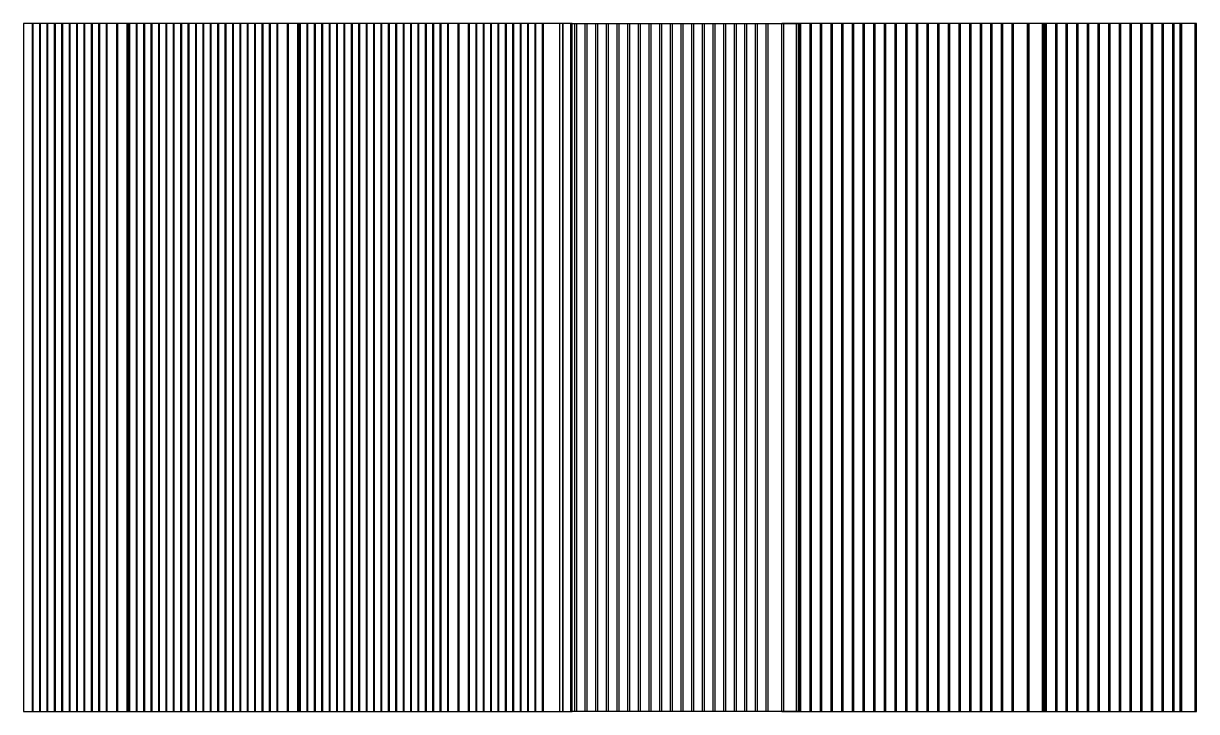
# Model space of a CAD drawing. Header units: millimetres. Extents: x 3774 to 718460, y -768339 to 192544.
# Drawn here: x 315795 to 322958, y -760193 to -755993 of the extents above; entities that cross this region are included whole.
import ezdxf

# ---------------------------------------------------------------- set-up
doc = ezdxf.new("R2010")
doc.units = ezdxf.units.MM
doc.set_wipeout_variables(frame=1)
for name, color, linetype in [('010 - ASPG_EXTR_MAIN_COLOR_2', 7, 'Continuous'), ('010 - ASPG_EXTR_WIPEOUT_', 7, 'Continuous'), ('010 - ASPG_FRAMING_MAIN_COLOR_1', 7, 'Continuous'), ('010 - ASPG_FRAMING_SUB_COLOR_2', 7, 'Continuous')]:
    doc.layers.add(name, color=color, linetype=linetype)

# ---------------------------------------------------------------- blocks, each defined once
blk = doc.blocks.new('*U5924')
at = {"color": 7}
blk.add_wipeout([(0, 0), (3351, 0), (3351, 4200), (0, 4200)], dxfattribs=at)
blk.add_lwpolyline([(0, 0), (3351, 0), (3351, 4200), (0, 4200)], close=True, dxfattribs=at)
blk = doc.blocks.new('*U5914')
at = {"color": 7}
blk.add_wipeout([(50, 0), (1450, 0), (1450, 4200), (50, 4200)], dxfattribs=at).dxf.layer = '010 - ASPG_EXTR_WIPEOUT_'
at = {"layer": '010 - ASPG_EXTR_MAIN_COLOR_2', "color": 7}
for points in [[(119.8, 0), (130, 0), (130, 4200), (119.8, 4200)], [(184.8, 0), (195, 0), (195, 4200), (184.8, 4200)], [(249.8, 0), (260, 0), (260, 4200), (249.8, 4200)], [(314.8, 0), (325, 0), (325, 4200), (314.8, 4200)], [(379.8, 0), (390, 0), (390, 4200), (379.8, 4200)], [(444.8, 0), (455, 0), (455, 4200), (444.8, 4200)], [(509.8, 0), (520, 0), (520, 4200), (509.8, 4200)], [(574.8, 0), (585, 0), (585, 4200), (574.8, 4200)], [(639.8, 0), (650, 0), (650, 4200), (639.8, 4200)], [(704.8, 0), (715, 0), (715, 4200), (704.8, 4200)], [(769.8, 0), (780, 0), (780, 4200), (769.8, 4200)], [(834.8, 0), (845, 0), (845, 4200), (834.8, 4200)], [(899.8, 0), (910, 0), (910, 4200), (899.8, 4200)], [(964.8, 0), (975, 0), (975, 4200), (964.8, 4200)], [(1029.8, 0), (1040, 0), (1040, 4200), (1029.8, 4200)], [(1094.8, 0), (1105, 0), (1105, 4200), (1094.8, 4200)], [(1159.8, 0), (1170, 0), (1170, 4200), (1159.8, 4200)], [(1224.8, 0), (1235, 0), (1235, 4200), (1224.8, 4200)], [(1289.8, 0), (1300, 0), (1300, 4200), (1289.8, 4200)], [(1354.8, 0), (1365, 0), (1365, 4200), (1354.8, 4200)]]:
    blk.add_lwpolyline(points, close=True, dxfattribs=at)
at = {"layer": '010 - ASPG_FRAMING_SUB_COLOR_2', "color": 7}
blk.add_lwpolyline([(50, 0), (1450, 0), (1450, 4200), (50, 4200)], close=True, dxfattribs=at)
at = {"color": 7}
for points in [[(-50, 0), (50, 0), (50, 4200), (-50, 4200)], [(1450, 0), (1550, 0), (1550, 4200), (1450, 4200)]]:
    blk.add_wipeout(points, dxfattribs=at).dxf.layer = '010 - ASPG_EXTR_WIPEOUT_'
at = {"layer": '010 - ASPG_EXTR_MAIN_COLOR_2', "color": 7}
blk.add_lwpolyline([(54.8, 0), (65, 0), (65, 4200), (54.8, 4200)], close=True, dxfattribs=at)
at = {"layer": '010 - ASPG_FRAMING_MAIN_COLOR_1', "color": 7}
for points in [[(-50, 0), (-40, 0), (-40, 4200), (-50, 4200)], [(40, 0), (50, 0), (50, 4200), (40, 4200)], [(1450, 0), (1460, 0), (1460, 4200), (1450, 4200)], [(1540, 0), (1550, 0), (1550, 4200), (1540, 4200)]]:
    blk.add_lwpolyline(points, close=True, dxfattribs=at)
at = {"layer": '010 - ASPG_FRAMING_SUB_COLOR_2', "color": 7}
for points in [[(-50, 0), (50, 0), (50, 4200), (-50, 4200)], [(1450, 0), (1550, 0), (1550, 4200), (1450, 4200)]]:
    blk.add_lwpolyline(points, close=True, dxfattribs=at)
blk = doc.blocks.new('*U5923')
at = {"color": 7}
blk.add_wipeout([(50, 0), (882, 0), (882, 4200), (50, 4200)], dxfattribs=at).dxf.layer = '010 - ASPG_EXTR_WIPEOUT_'
at = {"layer": '010 - ASPG_EXTR_MAIN_COLOR_2', "color": 7}
for points in [[(119.8, 0), (130, 0), (130, 4200), (119.8, 4200)], [(184.8, 0), (195, 0), (195, 4200), (184.8, 4200)], [(249.8, 0), (260, 0), (260, 4200), (249.8, 4200)], [(314.8, 0), (325, 0), (325, 4200), (314.8, 4200)], [(379.8, 0), (390, 0), (390, 4200), (379.8, 4200)], [(444.8, 0), (455, 0), (455, 4200), (444.8, 4200)], [(509.8, 0), (520, 0), (520, 4200), (509.8, 4200)], [(574.8, 0), (585, 0), (585, 4200), (574.8, 4200)], [(639.8, 0), (650, 0), (650, 4200), (639.8, 4200)], [(704.8, 0), (715, 0), (715, 4200), (704.8, 4200)], [(769.8, 0), (780, 0), (780, 4200), (769.8, 4200)], [(834.8, 0), (845, 0), (845, 4200), (834.8, 4200)]]:
    blk.add_lwpolyline(points, close=True, dxfattribs=at)
at = {"layer": '010 - ASPG_FRAMING_SUB_COLOR_2', "color": 7}
blk.add_lwpolyline([(50, 0), (882, 0), (882, 4200), (50, 4200)], close=True, dxfattribs=at)
at = {"color": 7}
for points in [[(-50, 0), (50, 0), (50, 4200), (-50, 4200)], [(882, 0), (982, 0), (982, 4200), (882, 4200)]]:
    blk.add_wipeout(points, dxfattribs=at).dxf.layer = '010 - ASPG_EXTR_WIPEOUT_'
at = {"layer": '010 - ASPG_EXTR_MAIN_COLOR_2', "color": 7}
blk.add_lwpolyline([(54.8, 0), (65, 0), (65, 4200), (54.8, 4200)], close=True, dxfattribs=at)
at = {"layer": '010 - ASPG_FRAMING_MAIN_COLOR_1', "color": 7}
for points in [[(-50, 0), (-40, 0), (-40, 4200), (-50, 4200)], [(40, 0), (50, 0), (50, 4200), (40, 4200)], [(882, 0), (892, 0), (892, 4200), (882, 4200)], [(972, 0), (982, 0), (982, 4200), (972, 4200)]]:
    blk.add_lwpolyline(points, close=True, dxfattribs=at)
at = {"layer": '010 - ASPG_FRAMING_SUB_COLOR_2', "color": 7}
for points in [[(-50, 0), (50, 0), (50, 4200), (-50, 4200)], [(882, 0), (982, 0), (982, 4200), (882, 4200)]]:
    blk.add_lwpolyline(points, close=True, dxfattribs=at)
blk = doc.blocks.new('*U5917')
at = {"color": 7}
blk.add_wipeout([(50, 0), (1330, 0), (1330, 4200), (50, 4200)], dxfattribs=at).dxf.layer = '010 - ASPG_EXTR_WIPEOUT_'
at = {"layer": '010 - ASPG_EXTR_MAIN_COLOR_2', "color": 7}
for points in [[(135, 0), (145.2, 0), (145.2, 4200), (135, 4200)], [(200, 0), (210.2, 0), (210.2, 4200), (200, 4200)], [(265, 0), (275.2, 0), (275.2, 4200), (265, 4200)], [(330, 0), (340.2, 0), (340.2, 4200), (330, 4200)], [(395, 0), (405.2, 0), (405.2, 4200), (395, 4200)], [(460, 0), (470.2, 0), (470.2, 4200), (460, 4200)], [(525, 0), (535.2, 0), (535.2, 4200), (525, 4200)], [(590, 0), (600.2, 0), (600.2, 4200), (590, 4200)], [(655, 0), (665.2, 0), (665.2, 4200), (655, 4200)], [(720, 0), (730.2, 0), (730.2, 4200), (720, 4200)], [(785, 0), (795.2, 0), (795.2, 4200), (785, 4200)], [(850, 0), (860.2, 0), (860.2, 4200), (850, 4200)], [(915, 0), (925.2, 0), (925.2, 4200), (915, 4200)], [(980, 0), (990.2, 0), (990.2, 4200), (980, 4200)], [(1045, 0), (1055.2, 0), (1055.2, 4200), (1045, 4200)], [(1110, 0), (1120.2, 0), (1120.2, 4200), (1110, 4200)], [(1175, 0), (1185.2, 0), (1185.2, 4200), (1175, 4200)], [(1240, 0), (1250.2, 0), (1250.2, 4200), (1240, 4200)], [(1305, 0), (1315.2, 0), (1315.2, 4200), (1305, 4200)]]:
    blk.add_lwpolyline(points, close=True, dxfattribs=at)
at = {"layer": '010 - ASPG_FRAMING_SUB_COLOR_2', "color": 7}
blk.add_lwpolyline([(50, 0), (1330, 0), (1330, 4200), (50, 4200)], close=True, dxfattribs=at)
at = {"color": 7}
blk.add_wipeout([(-50, 0), (50, 0), (50, 4200), (-50, 4200)], dxfattribs=at).dxf.layer = '010 - ASPG_EXTR_WIPEOUT_'
at = {"layer": '010 - ASPG_FRAMING_MAIN_COLOR_1', "color": 7}
for points in [[(-50, 0), (-40, 0), (-40, 4200), (-50, 4200)], [(40, 0), (50, 0), (50, 4200), (40, 4200)]]:
    blk.add_lwpolyline(points, close=True, dxfattribs=at)
at = {"layer": '010 - ASPG_FRAMING_SUB_COLOR_2', "color": 7}
blk.add_lwpolyline([(-50, 0), (50, 0), (50, 4200), (-50, 4200)], close=True, dxfattribs=at)
blk = doc.blocks.new('*U5919')
at = {"color": 7}
blk.add_wipeout([(0, 0), (6.9, 0), (6.9, 4200), (0, 4200)], dxfattribs=at)
blk.add_lwpolyline([(0, 0), (6.9, 0), (6.9, 4200), (0, 4200)], close=True, dxfattribs=at)
blk = doc.blocks.new('*U5920')
at = {"color": 7}
blk.add_wipeout([(0, 0), (6.3, 0), (6.3, 4200), (0, 4200)], dxfattribs=at)
blk.add_lwpolyline([(0, 0), (6.3, 0), (6.3, 4200), (0, 4200)], close=True, dxfattribs=at)
blk = doc.blocks.new('*U5922')
at = {"color": 7}
blk.add_wipeout([(0, 0), (48.4, 0), (48.4, 4200), (0, 4200)], dxfattribs=at)
blk.add_lwpolyline([(0, 0), (48.4, 0), (48.4, 4200), (0, 4200)], close=True, dxfattribs=at)
blk = doc.blocks.new('*U5921')
at = {"color": 7}
blk.add_wipeout([(0, 0), (20.8, 0), (20.8, 4200), (0, 4200)], dxfattribs=at)
blk.add_lwpolyline([(0, 0), (20.8, 0), (20.8, 4200), (0, 4200)], close=True, dxfattribs=at)

msp = doc.modelspace()

# ---------------------------------------------------------------- block references
at = {"color": 7}
msp.add_blockref('*U5924', (315794.917, -760193.157), dxfattribs=at)
at = {"color": 7, "rotation": 2.61259725053975e-05}
msp.add_blockref('*U5914', (320475.917, -760193.157), dxfattribs=at)

# ---------------------------------------------------------------- next in the draw order: linework, layer by layer
at = {"color": 7}
for p, q in [((316362.269, -755993.158), (316362.269, -760193.157)), ((316368.522, -755993.158), (316368.522, -760193.157)), ((316425.496, -755993.158), (316425.496, -760193.157)), ((316431.749, -755993.158), (316431.749, -760193.157)), ((317404.479, -755993.158), (317404.479, -760193.157)), ((317410.733, -755993.158), (317410.733, -760193.157)), ((317467.707, -755993.158), (317467.707, -760193.157)), ((317473.96, -755993.158), (317473.96, -760193.157)), ((318446.69, -755993.158), (318446.69, -760193.157)), ((318452.943, -755993.158), (318452.943, -760193.157)), ((318509.918, -755993.158), (318509.918, -760193.157)), ((318516.171, -755993.158), (318516.171, -760193.157))]:
    msp.add_line(p, q, dxfattribs=at)

# ---------------------------------------------------------------- next in the draw order: block references
for p in [(315847.473, -760193.156), (315892.635, -760193.157), (315937.798, -760193.158), (315982.96, -760193.158), (316028.123, -760193.158), (316073.285, -760193.158), (316118.448, -760193.158), (316163.61, -760193.158), (316208.773, -760193.158), (316253.935, -760193.158), (316299.098, -760193.157), (316483.222, -760193.156), (316528.384, -760193.157), (316573.546, -760193.157), (316618.709, -760193.157), (316663.871, -760193.157), (316709.034, -760193.157), (316754.196, -760193.157), (316799.359, -760193.157), (316844.521, -760193.157), (316889.684, -760193.156), (316934.846, -760193.157), (316980.009, -760193.158), (317025.171, -760193.158), (317070.334, -760193.158), (317115.496, -760193.158), (317160.658, -760193.158), (317205.821, -760193.158), (317250.983, -760193.158), (317296.146, -760193.158), (317341.308, -760193.157), (317525.432, -760193.157), (317570.595, -760193.158), (317615.757, -760193.158), (317660.92, -760193.158), (317706.082, -760193.158), (317751.245, -760193.158), (317796.407, -760193.158), (317841.569, -760193.158), (317886.732, -760193.158), (317931.894, -760193.157), (317977.057, -760193.157), (318022.219, -760193.158), (318067.382, -760193.158), (318112.544, -760193.158), (318157.707, -760193.158), (318202.869, -760193.158), (318248.032, -760193.158), (318293.194, -760193.158), (318338.357, -760193.158), (318383.519, -760193.157), (318556.207, -760193.156), (318601.369, -760193.157), (318646.532, -760193.157), (318691.694, -760193.157), (318736.857, -760193.157), (318782.019, -760193.157), (318827.182, -760193.157), (318872.344, -760193.157), (318917.506, -760193.157), (318962.669, -760193.156)]:
    msp.add_blockref('*U5919', p, dxfattribs=at)
at = {"color": 7, "xscale": -1}
msp.add_blockref('*U5917', (320475.917, -760193.157), dxfattribs=at)
at = {"color": 7, "rotation": 2.61259725053975e-05}
msp.add_blockref('*U5923', (321975.917, -760193.157), dxfattribs=at)

# ---------------------------------------------------------------- next in the draw order: linework, layer by layer
at = {"color": 7}
msp.add_lwpolyline([(319088.842, -755993.157), (319137.244, -755993.157), (319137.244, -760193.157), (319088.842, -760193.157)], close=True, dxfattribs=at)

# ---------------------------------------------------------------- next in the draw order: block references
for name, p in [('*U5920', (316362.269, -760193.157)), ('*U5919', (316438.059, -760193.157)), ('*U5920', (317404.479, -760193.156)), ('*U5919', (317480.27, -760193.156)), ('*U5920', (318446.69, -760193.157)), ('*U5920', (318509.918, -760193.157))]:
    msp.add_blockref(name, p, dxfattribs=at)

# ---------------------------------------------------------------- next in the draw order: block references
for name, p in [('*U5920', (316425.496, -760193.157)), ('*U5920', (317467.707, -760193.156)), ('*U5922', (319088.842, -760193.158))]:
    msp.add_blockref(name, p, dxfattribs=at)

# ---------------------------------------------------------------- next in the draw order: block references
for name, p in [('*U5921', (319067.998, -760193.156)), ('*U5920', (319137.244, -760193.156))]:
    msp.add_blockref(name, p, dxfattribs=at)

doc.saveas('drawing.dxf')
